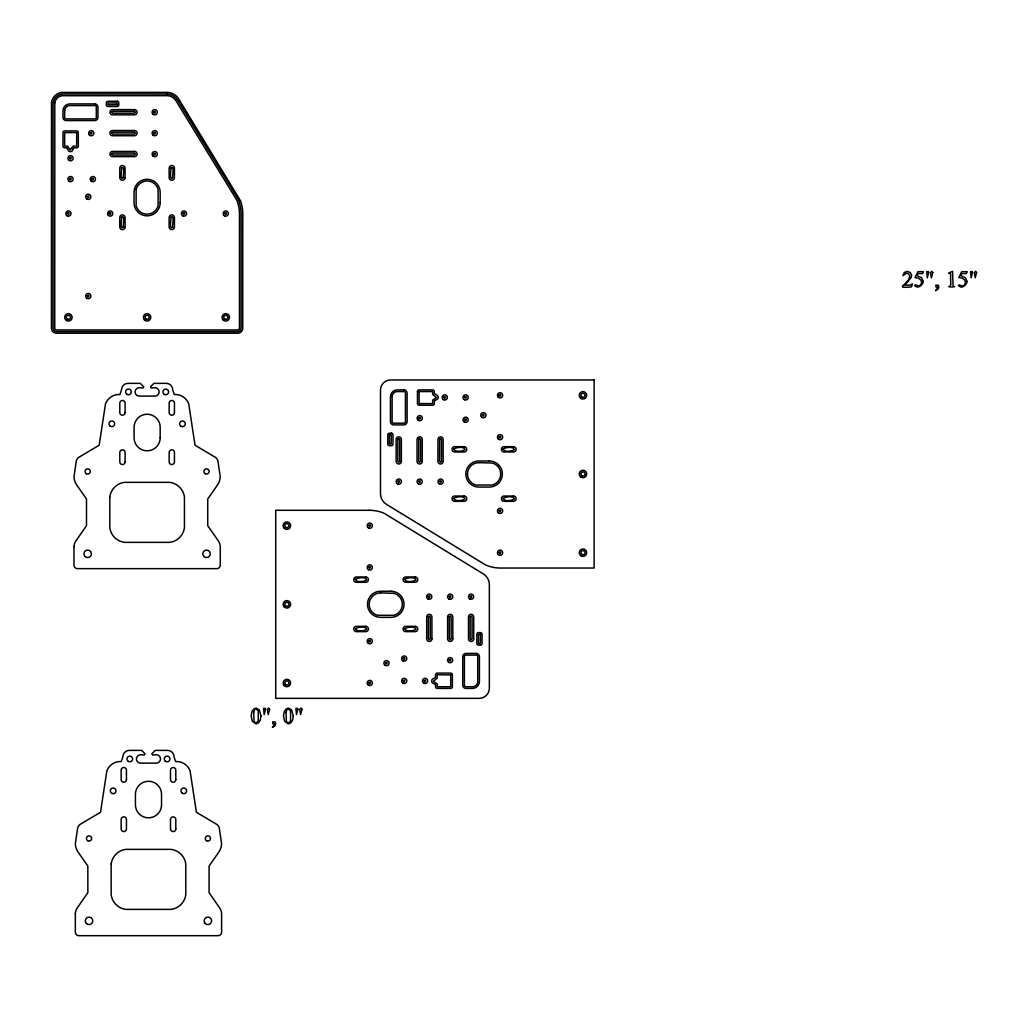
<?xml version="1.0" encoding="UTF-8"?>
<svg xmlns="http://www.w3.org/2000/svg" width="1028" height="1028" viewBox="0 0 1028 1028"><rect width="100%" height="100%" fill="white"/><g stroke="black" fill="none" stroke-linecap="round" stroke-linejoin="round"><path stroke-width="1.5" d="M73.99 546.575L73.977 565.143A3.508 3.508 0 0 0 77.485 568.651L216.741 568.651A3.508 3.508 0 0 0 220.262 565.143L220.262 546.575A11.282 11.282 0 0 0 217.885 540.253L207.733 525.693L207.733 499.004L217.435 485.075A15.754 15.754 0 0 0 220.249 476.863L218.013 461.521A6.142 6.142 0 0 0 215.443 457.37L195.024 445.227L188.741 403.901A14.315 14.315 0 0 0 175.3 394.508L174.272 394.508L172.704 389.792A6.438 6.438 0 0 0 166.279 383.367L153.904 383.367L150.512 386.785L151.219 387.993L154.945 387.736A4.176 4.176 0 0 1 159.122 391.925A4.176 4.176 0 0 1 154.945 396.101L139.281 396.101A4.176 4.176 0 0 1 135.105 391.925A4.176 4.176 0 0 1 139.281 387.736L143.008 387.993L143.714 386.785L140.322 383.367L127.96 383.367A6.438 6.438 0 0 0 121.522 389.792L119.955 394.508L118.927 394.508A14.315 14.315 0 0 0 105.486 403.901L99.176 445.227L78.758 457.37A6.142 6.142 0 0 0 76.2 461.521L73.977 476.863A15.754 15.754 0 0 0 76.792 485.075L86.493 499.004L86.506 525.693L76.355 540.253A11.282 11.282 0 0 0 73.99 546.575M75.34 913.596L75.327 932.165A3.508 3.508 0 0 0 78.835 935.673L218.09 935.673A3.508 3.508 0 0 0 221.611 932.165L221.611 913.596A11.282 11.282 0 0 0 219.234 907.274L209.095 892.715L209.082 866.039L218.784 852.109A15.754 15.754 0 0 0 221.598 843.898L219.362 828.542A6.142 6.142 0 0 0 216.792 824.392L196.387 812.261L190.09 770.923A14.315 14.315 0 0 0 176.662 761.53L175.621 761.53L174.053 756.826A6.438 6.438 0 0 0 167.628 750.389L155.254 750.389L151.861 753.807L152.568 755.027L156.295 754.77A4.176 4.176 0 0 1 160.484 758.947A4.176 4.176 0 0 1 156.295 763.123L140.63 763.123A4.176 4.176 0 0 1 136.454 758.947A4.176 4.176 0 0 1 140.63 754.77L144.357 755.027L145.064 753.807L141.671 750.389L129.31 750.389A6.438 6.438 0 0 0 122.872 756.826L121.304 761.53L120.276 761.53A14.315 14.315 0 0 0 106.835 770.923L100.526 812.261L80.107 824.392A6.142 6.142 0 0 0 77.55 828.542L75.327 843.898A15.754 15.754 0 0 0 78.141 852.109L87.843 866.039L87.855 892.715L77.704 907.274A11.282 11.282 0 0 0 75.34 913.596M389.445 434.883L389.445 444.019L391.167 444.07L391.347 434.895L389.471 434.87M417.471 391.385L417.445 403.503A1.748 1.748 0 0 0 418.743 405.186L432.582 405.25A1.748 1.748 0 0 0 434.317 403.503L434.317 400.92L437.44 399.147A2.609 2.609 0 0 0 437.427 395.446L434.317 393.673L434.304 391.385A1.748 1.748 0 0 0 432.801 389.882L418.961 389.882A1.748 1.748 0 0 0 417.471 391.385M452.397 674.818L452.384 686.935A1.748 1.748 0 0 1 450.881 688.439L437.041 688.439A1.748 1.748 0 0 1 435.538 686.935L435.538 684.648L432.415 682.875A2.609 2.609 0 0 1 432.415 679.187L435.525 677.401L435.525 674.818A1.748 1.748 0 0 1 437.273 673.083L451.112 673.134A1.748 1.748 0 0 1 452.397 674.818M480.41 634.302L480.397 643.438L478.534 643.451L478.508 634.289L480.41 634.302M419.128 391.565L419.141 403.567L432.634 403.567L432.659 400.123L436.489 397.54L432.659 394.469L432.634 391.552L419.128 391.565M450.739 674.933L450.727 686.755L437.221 686.768L437.196 683.851L433.353 681.268L437.183 678.197L437.221 674.754L450.739 674.933M51.503 102.543L51.439 328.78A5.179 5.179 0 0 0 55.897 333.226L238.29 333.226A5.179 5.179 0 0 0 242.749 328.78L242.788 213.85A39.321 39.321 0 0 0 240.616 200.987L178.204 98.11A14.212 14.212 0 0 0 167.975 92.366L61.616 92.417A11.758 11.758 0 0 0 51.503 102.543M54.792 102.98L54.741 328.343A1.85 1.85 0 0 0 56.334 329.937L237.853 329.937A1.85 1.85 0 0 0 239.447 328.343L239.473 213.901A35.864 35.864 0 0 0 236.658 199.933L175.531 100.076A10.897 10.897 0 0 0 167.692 95.681L62.053 95.72A8.43 8.43 0 0 0 54.792 102.98M64.687 110.163L64.661 117.526A1.619 1.619 0 0 0 66.049 118.914L94.91 118.914A1.619 1.619 0 0 0 96.298 117.526L96.298 106.963A1.619 1.619 0 0 0 94.91 105.576L69.236 105.614A5.281 5.281 0 0 0 64.687 110.163M109.803 496.974L109.803 527.724A16.988 16.988 0 0 0 124.427 542.36L169.8 542.36A16.988 16.988 0 0 0 184.436 527.724L184.436 496.974A16.988 16.988 0 0 0 169.8 482.35L124.427 482.35A16.988 16.988 0 0 0 109.803 496.974M111.152 863.995L111.152 894.758A16.988 16.988 0 0 0 125.776 909.382L171.149 909.382A16.988 16.988 0 0 0 185.785 894.758L185.785 863.995A16.988 16.988 0 0 0 171.149 849.372L125.776 849.372A16.988 16.988 0 0 0 111.152 863.995M392.131 396.14L392.105 421.814A1.619 1.619 0 0 0 393.493 423.202L404.043 423.202A1.619 1.619 0 0 0 405.43 421.814L405.43 392.953A1.619 1.619 0 0 0 404.043 391.565L396.679 391.591A5.281 5.281 0 0 0 392.131 396.14M464.412 656.506L464.412 685.368A1.619 1.619 0 0 0 465.8 686.755L473.163 686.73A5.281 5.281 0 0 0 477.712 682.181L477.75 656.506A1.619 1.619 0 0 0 476.362 655.119L465.8 655.119A1.619 1.619 0 0 0 464.412 656.506M253.633 712.43L254.109 721.489L256.023 723.159L258.259 720.795L258.234 711.016L256.088 708.819L254.726 709.5L253.633 712.43M285.964 712.43L286.439 721.489L288.354 723.159L290.59 720.795L290.564 711.016L288.418 708.819L287.056 709.5L285.964 712.43M950.707 284.178L950.142 286.259C944.514 287.12 958.674 287.146 953.097 286.259L952.558 271.341L948.484 273.152L950.592 273.846L950.707 284.178M269.644 709.243L268.244 714.588L267.37 709.397L268.514 708.048L269.644 709.243M301.975 709.243L300.587 714.588L299.713 709.397L300.857 708.048L301.975 709.243M932.781 272.51L931.394 277.856L930.52 272.664L931.664 271.315L932.781 272.51M976.6 272.51L975.212 277.856L974.338 272.664L975.482 271.315L976.6 272.51M69.596 157.991C70.752 161.576 72.384 155.459 69.596 157.991M71.42 148.392L70.148 149.972L67.565 146.13L64.648 146.105L64.661 132.612L76.663 132.625L76.663 146.105L73.219 146.143L71.42 148.392M73.001 149.06L72.243 150.91A2.609 2.609 0 0 1 68.542 150.91L66.769 147.788L64.481 147.788A1.748 1.748 0 0 1 62.978 146.284L62.978 132.445A1.748 1.748 0 0 1 64.481 130.941L76.599 130.929A1.748 1.748 0 0 1 78.282 132.226L78.334 146.053A1.748 1.748 0 0 1 76.599 147.801L74.016 147.801L73.001 149.06M69.596 178.885C70.752 182.47 72.384 176.353 69.596 178.885M67.514 213.31C68.658 216.895 70.302 210.779 67.514 213.31M90.361 132.959C91.505 136.544 93.15 130.427 90.361 132.959M87.354 196.579C88.511 200.164 90.143 194.061 87.354 196.579M91.942 178.885C93.085 182.47 94.73 176.353 91.942 178.885M87.354 295.82C88.511 299.405 90.143 293.288 87.354 295.82M111.641 111.988L112.656 113.183L134.385 113.183L135.426 112.232L134.385 111.281L112.656 111.281L111.641 111.988M111.641 132.882L112.656 134.077L134.385 134.077L135.426 133.126L134.385 132.175L112.656 132.175L111.641 132.882M111.641 153.776L112.656 154.971L134.385 154.971L135.426 154.02L134.385 153.069L112.656 153.069L111.641 153.776M109.289 213.31C110.446 216.895 112.078 210.779 109.289 213.31M121.484 167.937C122.242 169.029 119.197 180.941 123.373 177.844C122.615 176.752 125.66 164.827 121.484 167.937M121.484 217.281C122.242 218.386 119.197 230.298 123.373 227.188C122.615 226.096 125.66 214.184 121.484 217.281M136.12 189.396L136.12 205.741A11.385 11.385 0 0 0 158.106 205.741L158.106 189.396A11.385 11.385 0 0 0 136.12 189.396M153.802 112.026C154.945 115.611 156.59 109.495 153.802 112.026M153.802 132.92C154.945 136.506 156.59 130.389 153.802 132.92M153.802 153.853C154.945 157.438 156.59 151.322 153.802 153.853M170.828 167.937C171.599 169.029 168.541 180.941 172.73 177.844C171.959 176.752 175.017 164.827 170.828 167.937M170.828 217.281C171.599 218.386 168.541 230.298 172.73 227.188C171.959 226.096 175.017 214.184 170.828 217.281M183.087 213.31C184.23 216.895 185.875 210.779 183.087 213.31M224.862 213.31C226.019 216.895 227.651 210.779 224.862 213.31M355.444 579.381C356.343 582.837 364.619 581.655 366.739 579.895C365.827 576.438 357.551 577.62 355.444 579.381M368.872 525.398C370.016 528.983 371.661 522.866 368.872 525.398M355.444 628.738C356.343 632.181 364.619 631.012 366.739 629.239C365.827 625.795 357.551 626.964 355.444 628.738M368.872 567.186C370.016 570.771 371.661 564.655 368.872 567.186M368.872 640.971C370.016 644.556 371.661 638.439 368.872 640.971M397.849 439.213L397.797 461.289L398.761 462.33L399.712 461.289L399.712 439.573L399.005 438.545L397.849 439.213M368.872 682.759C370.016 686.344 371.661 680.228 368.872 682.759M397.875 481.374C399.031 484.959 400.663 478.842 397.875 481.374M385.59 662.906C386.746 666.491 388.378 660.387 385.59 662.906M418.82 417.933C419.964 421.519 421.608 415.402 418.82 417.933M418.743 439.213L418.692 461.289L419.642 462.33L420.606 461.289L420.606 439.573L419.887 438.545L418.743 439.213M404.788 579.381C405.7 582.837 413.976 581.655 416.083 579.895C415.183 576.438 406.908 577.62 404.788 579.381M418.769 481.374C419.925 484.959 421.557 478.842 418.769 481.374M404.788 628.738C405.7 632.181 413.976 631.012 416.083 629.239C415.183 625.795 406.908 626.964 404.788 628.738M403.297 658.331C404.441 661.916 406.086 655.8 403.297 658.331M403.297 680.664C404.441 684.25 406.086 678.133 403.297 680.664M443.852 397.168C444.995 400.753 446.64 394.636 443.852 397.168M439.637 439.213L439.586 461.289L440.537 462.33L441.487 461.289L441.487 439.56L440.781 438.545L439.637 439.213M439.714 481.374C440.871 484.959 442.503 478.842 439.714 481.374M428.316 596.471C429.473 600.056 431.105 593.94 428.316 596.471M428.406 616.684L428.355 638.761L429.306 639.801L430.257 638.761L430.257 617.044L429.55 616.016L428.406 616.684M453.759 449.082C454.672 452.526 462.947 451.356 465.054 449.583C464.155 446.139 455.879 447.321 453.759 449.082M424.191 680.664C425.335 684.25 426.98 678.133 424.191 680.664M464.733 397.168C465.89 400.753 467.522 394.636 464.733 397.168M453.759 498.426C454.672 501.882 462.947 500.7 465.054 498.94C464.155 495.496 455.879 496.665 453.759 498.426M464.733 419.514C465.89 423.099 467.522 416.982 464.733 419.514M449.262 596.471C450.418 600.056 452.05 593.94 449.262 596.471M449.287 616.684L449.249 638.761L450.2 639.801L451.151 638.761L451.151 617.044L450.444 616.016L449.287 616.684M449.21 659.912C450.367 663.497 451.999 657.38 449.21 659.912M482.44 414.926C483.597 418.512 485.229 412.395 482.44 414.926M470.156 596.471C471.299 600.056 472.944 593.94 470.156 596.471M499.158 395.073C500.315 398.658 501.947 392.542 499.158 395.073M470.181 616.684L470.143 638.761L471.094 639.801L472.045 638.761L472.045 617.044L471.338 616.016L470.181 616.684M499.158 436.861C500.315 440.447 501.947 434.33 499.158 436.861M503.116 449.082C504.016 452.526 512.291 451.356 514.411 449.583C513.499 446.139 505.223 447.321 503.116 449.082M499.158 510.646C500.315 514.244 501.947 508.128 499.158 510.646M503.116 498.426C504.016 501.882 512.291 500.7 514.411 498.94C513.499 495.496 505.223 496.665 503.116 498.426M499.158 552.434C500.315 556.019 501.947 549.903 499.158 552.434M265.52 709.256L264.145 714.588L263.579 708.369L265.198 708.369L265.52 709.256M297.863 709.256L296.475 714.588L295.91 708.369L297.529 708.369L297.863 709.256M928.669 272.523L927.295 277.856L926.729 271.636L928.348 271.636L928.669 272.523M972.488 272.523L971.1 277.856L970.535 271.636L972.167 271.636L972.488 272.523M260.971 715.848L260.212 720.345L258.272 723.031L255.985 723.866L252.361 721.296L251.14 716.079L251.924 711.607L254.006 708.806L256.101 708.074L259.236 709.86L260.971 715.848M293.301 715.848L292.543 720.345L290.603 723.031L288.315 723.866L284.692 721.296L283.471 716.079L284.255 711.607L286.349 708.806L288.431 708.074L291.566 709.86L293.301 715.848M117.166 104.65L107.991 104.817L107.953 102.954L117.115 102.916L117.166 104.65M923.183 281.402L922.694 283.612L919.816 286.516L917.169 287.133L914.56 285.643L915.473 284.846L918.428 285.977L920.728 284.987L921.718 282.559L920.831 279.989L918.389 278.151L915.061 277.56L917.978 271.662L923.427 271.662L922.553 273.564L917.978 273.564L916.976 275.607L921.692 277.817L923.183 281.402M966.988 281.402L966.5 283.612L963.634 286.516L960.987 287.133L958.366 285.643L959.278 284.846L962.234 285.977L964.547 284.987L965.536 282.559L964.649 279.989L962.208 278.151L958.88 277.56L961.784 271.662L967.245 271.662L966.359 273.564L961.784 273.564L960.794 275.607L965.498 277.817L966.988 281.402M911.579 275.337L911.039 277.637L904.858 285.167L910.525 285.077L912.504 283.934L911.438 286.863C892.728 288.752 908.906 284.602 909.664 276.365L908.778 273.988L906.657 273.062L902.905 275.632L904.344 272.459L907.249 271.341L910.333 272.536L911.579 275.337M274.823 724.046L272.394 727.413L274.939 725.858L275.735 723.712L275.157 721.99L272.818 721.746L272.728 723.583L274.823 724.046M937.973 287.313L935.544 290.68L938.089 289.112L938.885 286.966L938.307 285.257L935.968 285.013L935.865 286.851L937.973 287.313M478.984 462.626L475.925 463.024A11.385 11.385 0 0 0 475.925 485.023L492.258 485.023A11.385 11.385 0 0 0 492.258 463.024L478.984 462.626M380.643 592.899L377.584 593.31A11.385 11.385 0 0 0 377.584 615.297L393.93 615.297A11.385 11.385 0 0 0 393.93 593.31L380.643 592.899M166.754 93.985L63.158 93.985A10.1 10.1 0 0 0 53.058 104.072L53.058 328.099A3.508 3.508 0 0 0 56.579 331.62L237.609 331.62A3.508 3.508 0 0 0 241.13 328.099L241.13 213.875A37.651 37.651 0 0 0 238.149 199.201L177.471 99.973A12.554 12.554 0 0 0 166.754 93.985M117.308 101.258L107.799 101.258A1.748 1.748 0 0 0 106.295 102.761L106.295 104.972A1.748 1.748 0 0 0 107.799 106.475L117.076 106.488A1.748 1.748 0 0 0 118.824 104.753L118.798 102.761A1.748 1.748 0 0 0 117.308 101.258M94.704 103.905L69.93 103.905A6.952 6.952 0 0 0 62.978 110.844L62.978 117.308A3.277 3.277 0 0 0 66.255 120.584L94.704 120.584A3.277 3.277 0 0 0 97.981 117.308L97.981 107.182A3.277 3.277 0 0 0 94.704 103.905M134.488 109.623L112.553 109.623A2.609 2.609 0 0 0 109.945 112.232A2.609 2.609 0 0 0 112.553 114.84L134.488 114.84A2.609 2.609 0 0 0 137.097 112.232A2.609 2.609 0 0 0 134.488 109.623M134.488 130.517L112.553 130.517A2.609 2.609 0 0 0 109.945 133.126A2.609 2.609 0 0 0 112.553 135.735L134.488 135.735A2.609 2.609 0 0 0 137.097 133.126A2.609 2.609 0 0 0 134.488 130.517M134.488 151.412L112.553 151.412A2.609 2.609 0 0 0 109.945 154.02A2.609 2.609 0 0 0 112.553 156.629L134.488 156.629A2.609 2.609 0 0 0 137.097 154.02A2.609 2.609 0 0 0 134.488 151.412M594.12 379.962L390.601 379.962A10.1 10.1 0 0 0 380.501 390.062L380.501 493.671A12.554 12.554 0 0 0 386.502 504.375L485.717 565.053A37.651 37.651 0 0 0 500.392 568.034L594.12 568.034L594.12 379.962M403.837 389.882L397.373 389.882A6.952 6.952 0 0 0 390.422 396.834L390.422 421.608A3.277 3.277 0 0 0 393.698 424.885L403.837 424.885A3.277 3.277 0 0 0 407.114 421.608L407.114 393.159A3.277 3.277 0 0 0 403.837 389.882M391.501 433.199L389.291 433.199A1.748 1.748 0 0 0 387.787 434.703L387.787 444.212A1.748 1.748 0 0 0 389.291 445.715L391.27 445.728A1.748 1.748 0 0 0 393.017 443.98L393.004 434.703A1.748 1.748 0 0 0 391.501 433.199M464.116 446.679L454.71 446.679A2.647 2.647 0 0 0 452.05 449.339A2.647 2.647 0 0 0 454.71 451.986L464.116 451.986A2.647 2.647 0 0 0 466.763 449.339A2.647 2.647 0 0 0 464.116 446.679M513.46 446.679L504.054 446.679A2.647 2.647 0 0 0 501.407 449.339A2.647 2.647 0 0 0 504.054 451.986L513.46 451.986A2.647 2.647 0 0 0 516.12 449.339A2.647 2.647 0 0 0 513.46 446.679M489.315 460.968L478.868 460.968A13.056 13.056 0 0 0 465.812 474.024A13.056 13.056 0 0 0 478.868 487.079L489.315 487.079A13.056 13.056 0 0 0 502.371 474.024A13.056 13.056 0 0 0 489.315 460.968M464.116 496.036L454.71 496.036A2.647 2.647 0 0 0 452.05 498.683A2.647 2.647 0 0 0 454.71 501.343L464.116 501.343A2.647 2.647 0 0 0 466.763 498.683A2.647 2.647 0 0 0 464.116 496.036M513.46 496.036L504.054 496.036A2.647 2.647 0 0 0 501.407 498.683A2.647 2.647 0 0 0 504.054 501.343L513.46 501.343A2.647 2.647 0 0 0 516.12 498.683A2.647 2.647 0 0 0 513.46 496.036M369.45 510.286L275.722 510.286L275.722 698.359L479.254 698.359A10.1 10.1 0 0 0 489.354 688.259L489.354 584.662A12.554 12.554 0 0 0 483.353 573.945L384.138 513.268A37.651 37.651 0 0 0 369.45 510.286M365.788 576.978L356.382 576.978A2.647 2.647 0 0 0 353.735 579.638A2.647 2.647 0 0 0 356.382 582.285L365.788 582.285A2.647 2.647 0 0 0 368.448 579.638A2.647 2.647 0 0 0 365.788 576.978M415.145 576.978L405.739 576.978A2.647 2.647 0 0 0 403.092 579.638A2.647 2.647 0 0 0 405.739 582.285L415.145 582.285A2.647 2.647 0 0 0 417.792 579.638A2.647 2.647 0 0 0 415.145 576.978M390.974 591.241L380.527 591.241A13.056 13.056 0 0 0 367.471 604.297A13.056 13.056 0 0 0 380.527 617.365L390.974 617.365A13.056 13.056 0 0 0 404.03 604.297A13.056 13.056 0 0 0 390.974 591.241M365.788 626.335L356.382 626.335A2.647 2.647 0 0 0 353.735 628.982A2.647 2.647 0 0 0 356.382 631.642L365.788 631.642A2.647 2.647 0 0 0 368.448 628.982A2.647 2.647 0 0 0 365.788 626.335M415.145 626.335L405.739 626.335A2.647 2.647 0 0 0 403.092 628.982A2.647 2.647 0 0 0 405.739 631.642L415.145 631.642A2.647 2.647 0 0 0 417.792 628.982A2.647 2.647 0 0 0 415.145 626.335M480.564 645.121L478.354 645.121A1.748 1.748 0 0 1 476.851 643.618L476.838 634.34A1.748 1.748 0 0 1 478.573 632.593L480.564 632.618A1.748 1.748 0 0 1 482.068 634.109L482.068 643.618A1.748 1.748 0 0 1 480.564 645.121M476.144 653.435L466.018 653.435A3.277 3.277 0 0 0 462.741 656.712L462.741 685.162A3.277 3.277 0 0 0 466.018 688.439L472.482 688.439A6.952 6.952 0 0 0 479.421 681.487L479.421 656.712A3.277 3.277 0 0 0 476.144 653.435M473.702 638.863L473.702 616.928A2.609 2.609 0 0 0 471.094 614.32A2.609 2.609 0 0 0 468.485 616.928L468.485 638.863A2.609 2.609 0 0 0 471.094 641.472A2.609 2.609 0 0 0 473.702 638.863M452.808 638.863L452.808 616.928A2.609 2.609 0 0 0 450.2 614.32A2.609 2.609 0 0 0 447.591 616.928L447.591 638.863A2.609 2.609 0 0 0 450.2 641.472A2.609 2.609 0 0 0 452.808 638.863M443.158 461.392L443.158 439.457A2.609 2.609 0 0 0 440.537 436.849A2.609 2.609 0 0 0 437.928 439.457L437.928 461.392A2.609 2.609 0 0 0 440.537 464.001A2.609 2.609 0 0 0 443.158 461.392M431.914 638.863L431.914 616.928A2.609 2.609 0 0 0 429.306 614.32A2.609 2.609 0 0 0 426.697 616.928L426.697 638.863A2.609 2.609 0 0 0 429.306 641.472A2.609 2.609 0 0 0 431.914 638.863M422.264 461.392L422.264 439.457A2.609 2.609 0 0 0 419.642 436.849A2.609 2.609 0 0 0 417.034 439.457L417.034 461.392A2.609 2.609 0 0 0 419.642 464.001A2.609 2.609 0 0 0 422.264 461.392M401.37 461.392L401.37 439.457A2.609 2.609 0 0 0 398.761 436.849A2.609 2.609 0 0 0 396.14 439.457L396.14 461.392A2.609 2.609 0 0 0 398.761 464.001A2.609 2.609 0 0 0 401.37 461.392M175.801 779.558L175.801 770.165A2.647 2.647 0 0 0 173.154 767.505A2.647 2.647 0 0 0 170.494 770.165L170.494 779.558A2.647 2.647 0 0 0 173.154 782.218A2.647 2.647 0 0 0 175.801 779.558M175.801 828.915L175.801 819.509A2.647 2.647 0 0 0 173.154 816.862A2.647 2.647 0 0 0 170.494 819.509L170.494 828.915A2.647 2.647 0 0 0 173.154 831.562A2.647 2.647 0 0 0 175.801 828.915M174.439 177.587L174.439 168.194A2.647 2.647 0 0 0 171.779 165.534A2.647 2.647 0 0 0 169.132 168.194L169.132 177.587A2.647 2.647 0 0 0 171.779 180.247A2.647 2.647 0 0 0 174.439 177.587M174.439 226.944L174.439 217.538A2.647 2.647 0 0 0 171.779 214.891A2.647 2.647 0 0 0 169.132 217.538L169.132 226.944A2.647 2.647 0 0 0 171.779 229.591A2.647 2.647 0 0 0 174.439 226.944M174.452 412.536L174.452 403.13A2.647 2.647 0 0 0 171.804 400.483A2.647 2.647 0 0 0 169.145 403.13L169.145 412.536A2.647 2.647 0 0 0 171.804 415.196A2.647 2.647 0 0 0 174.452 412.536M174.452 461.893L174.452 452.487A2.647 2.647 0 0 0 171.804 449.827A2.647 2.647 0 0 0 169.145 452.487L169.145 461.893A2.647 2.647 0 0 0 171.804 464.54A2.647 2.647 0 0 0 174.452 461.893M161.537 804.77L161.537 794.323A13.056 13.056 0 0 0 148.482 781.267A13.056 13.056 0 0 0 135.426 794.323L135.426 804.77A13.056 13.056 0 0 0 148.482 817.825A13.056 13.056 0 0 0 161.537 804.77M160.175 202.799L160.175 192.352A13.056 13.056 0 0 0 147.12 179.296A13.056 13.056 0 0 0 134.051 192.352L134.051 202.799A13.056 13.056 0 0 0 147.12 215.854A13.056 13.056 0 0 0 160.175 202.799M160.188 437.748L160.188 427.301A13.056 13.056 0 0 0 147.132 414.245A13.056 13.056 0 0 0 134.077 427.301L134.077 437.748A13.056 13.056 0 0 0 147.132 450.804A13.056 13.056 0 0 0 160.188 437.748M126.457 779.558L126.457 770.165A2.647 2.647 0 0 0 123.797 767.505A2.647 2.647 0 0 0 121.15 770.165L121.15 779.558A2.647 2.647 0 0 0 123.797 782.218A2.647 2.647 0 0 0 126.457 779.558M126.457 828.915L126.457 819.509A2.647 2.647 0 0 0 123.797 816.862A2.647 2.647 0 0 0 121.15 819.509L121.15 828.915A2.647 2.647 0 0 0 123.797 831.562A2.647 2.647 0 0 0 126.457 828.915M125.082 177.587L125.082 168.194A2.647 2.647 0 0 0 122.435 165.534A2.647 2.647 0 0 0 119.775 168.194L119.775 177.587A2.647 2.647 0 0 0 122.435 180.247A2.647 2.647 0 0 0 125.082 177.587M125.082 226.944L125.082 217.538A2.647 2.647 0 0 0 122.435 214.891A2.647 2.647 0 0 0 119.775 217.538L119.775 226.944A2.647 2.647 0 0 0 122.435 229.591A2.647 2.647 0 0 0 125.082 226.944M125.108 412.536L125.108 403.13A2.647 2.647 0 0 0 122.448 400.483A2.647 2.647 0 0 0 119.801 403.13L119.801 412.536A2.647 2.647 0 0 0 122.448 415.196A2.647 2.647 0 0 0 125.108 412.536M125.108 461.893L125.108 452.487A2.647 2.647 0 0 0 122.448 449.827A2.647 2.647 0 0 0 119.801 452.487L119.801 461.893A2.647 2.647 0 0 0 122.448 464.54A2.647 2.647 0 0 0 125.108 461.893M203.904 556.456A3.726 3.726 0 0 0 210.149 554.786A3.726 3.726 0 0 0 205.574 550.224A3.726 3.726 0 0 0 203.904 556.456M109.816 425.836A2.84 2.84 0 0 0 114.558 424.564A2.84 2.84 0 0 0 111.088 421.094A2.84 2.84 0 0 0 109.816 425.836M205.227 473.702A2.609 2.609 0 0 0 209.147 471.441A2.609 2.609 0 0 0 205.227 469.179A2.609 2.609 0 0 0 205.227 473.702M85.054 556.456A3.726 3.726 0 0 0 91.286 554.786A3.726 3.726 0 0 0 86.725 550.224A3.726 3.726 0 0 0 85.054 556.456M86.391 473.702A2.609 2.609 0 0 0 90.31 471.441A2.609 2.609 0 0 0 86.391 469.179A2.609 2.609 0 0 0 86.391 473.702M181.031 426.286A2.84 2.84 0 0 0 185.284 423.832A2.84 2.84 0 0 0 181.031 421.377A2.84 2.84 0 0 0 181.031 426.286M127.035 394.379A2.84 2.84 0 0 0 131.301 391.925A2.84 2.84 0 0 0 127.035 389.458A2.84 2.84 0 0 0 127.035 394.379M163.76 393.93A2.84 2.84 0 0 0 168.515 392.657A2.84 2.84 0 0 0 165.033 389.175A2.84 2.84 0 0 0 163.76 393.93M481.502 417.021A2.609 2.609 0 0 0 485.871 415.839A2.609 2.609 0 0 0 482.672 412.652A2.609 2.609 0 0 0 481.502 417.021M581.938 554.465A2.056 2.056 0 0 0 585.022 552.678A2.056 2.056 0 0 0 581.938 550.905A2.056 2.056 0 0 0 581.938 554.465M581.938 475.784A2.056 2.056 0 0 0 585.022 473.998A2.056 2.056 0 0 0 581.938 472.225A2.056 2.056 0 0 0 581.938 475.784M498.22 554.529A2.609 2.609 0 0 0 502.589 553.36A2.609 2.609 0 0 0 499.39 550.16A2.609 2.609 0 0 0 498.22 554.529M581.103 398.556A3.726 3.726 0 0 0 586.692 395.317A3.726 3.726 0 0 0 581.103 392.092A3.726 3.726 0 0 0 581.103 398.556M581.938 397.104A2.056 2.056 0 0 0 585.022 395.317A2.056 2.056 0 0 0 581.938 393.544A2.056 2.056 0 0 0 581.938 397.104M418.37 483.88A2.609 2.609 0 0 0 422.29 481.618A2.609 2.609 0 0 0 418.37 479.356A2.609 2.609 0 0 0 418.37 483.88M439.316 483.88A2.609 2.609 0 0 0 443.235 481.618A2.609 2.609 0 0 0 439.316 479.356A2.609 2.609 0 0 0 439.316 483.88M498.22 438.956A2.609 2.609 0 0 0 502.589 437.787A2.609 2.609 0 0 0 499.39 434.587A2.609 2.609 0 0 0 498.22 438.956M581.103 555.904A3.726 3.726 0 0 0 586.692 552.678A3.726 3.726 0 0 0 581.103 549.453A3.726 3.726 0 0 0 581.103 555.904M581.103 477.223A3.726 3.726 0 0 0 586.692 473.998A3.726 3.726 0 0 0 581.103 470.773A3.726 3.726 0 0 0 581.103 477.223M418.422 420.439A2.609 2.609 0 0 0 422.341 418.178A2.609 2.609 0 0 0 418.422 415.916A2.609 2.609 0 0 0 418.422 420.439M464.335 422.02A2.609 2.609 0 0 0 468.254 419.758A2.609 2.609 0 0 0 464.335 417.496A2.609 2.609 0 0 0 464.335 422.02M464.335 399.674A2.609 2.609 0 0 0 468.254 397.412A2.609 2.609 0 0 0 464.335 395.15A2.609 2.609 0 0 0 464.335 399.674M397.476 483.88A2.609 2.609 0 0 0 401.395 481.618A2.609 2.609 0 0 0 397.476 479.356A2.609 2.609 0 0 0 397.476 483.88M443.454 399.674A2.609 2.609 0 0 0 447.36 397.412A2.609 2.609 0 0 0 443.454 395.15A2.609 2.609 0 0 0 443.454 399.674M498.22 512.741A2.609 2.609 0 0 0 502.589 511.571A2.609 2.609 0 0 0 499.39 508.372A2.609 2.609 0 0 0 498.22 512.741M498.22 397.168A2.609 2.609 0 0 0 502.589 395.998A2.609 2.609 0 0 0 499.39 392.799A2.609 2.609 0 0 0 498.22 397.168M285.424 605.775A2.056 2.056 0 0 0 288.868 604.849A2.056 2.056 0 0 0 286.349 602.344A2.056 2.056 0 0 0 285.424 605.775M448.863 598.964A2.609 2.609 0 0 0 452.783 596.703A2.609 2.609 0 0 0 448.863 594.441A2.609 2.609 0 0 0 448.863 598.964M368.474 527.904A2.609 2.609 0 0 0 372.393 525.642A2.609 2.609 0 0 0 368.474 523.38A2.609 2.609 0 0 0 368.474 527.904M368.474 643.477A2.609 2.609 0 0 0 372.393 641.215A2.609 2.609 0 0 0 368.474 638.953A2.609 2.609 0 0 0 368.474 643.477M427.918 598.964A2.609 2.609 0 0 0 431.837 596.703A2.609 2.609 0 0 0 427.918 594.441A2.609 2.609 0 0 0 427.918 598.964M284.242 528.276A3.726 3.726 0 0 0 290.474 526.606A3.726 3.726 0 0 0 285.912 522.044A3.726 3.726 0 0 0 284.242 528.276M284.242 606.957A3.726 3.726 0 0 0 290.474 605.286A3.726 3.726 0 0 0 285.912 600.725A3.726 3.726 0 0 0 284.242 606.957M284.242 685.637A3.726 3.726 0 0 0 290.474 683.967A3.726 3.726 0 0 0 285.912 679.405A3.726 3.726 0 0 0 284.242 685.637M448.812 662.417A2.609 2.609 0 0 0 452.731 660.156A2.609 2.609 0 0 0 448.812 657.894A2.609 2.609 0 0 0 448.812 662.417M402.899 660.824A2.609 2.609 0 0 0 406.818 658.562A2.609 2.609 0 0 0 402.899 656.301A2.609 2.609 0 0 0 402.899 660.824M402.899 683.17A2.609 2.609 0 0 0 406.818 680.909A2.609 2.609 0 0 0 402.899 678.647A2.609 2.609 0 0 0 402.899 683.17M469.757 598.964A2.609 2.609 0 0 0 473.677 596.703A2.609 2.609 0 0 0 469.757 594.441A2.609 2.609 0 0 0 469.757 598.964M423.793 683.17A2.609 2.609 0 0 0 427.712 680.909A2.609 2.609 0 0 0 423.793 678.647A2.609 2.609 0 0 0 423.793 683.17M385.192 665.412A2.609 2.609 0 0 0 389.111 663.15A2.609 2.609 0 0 0 385.192 660.888A2.609 2.609 0 0 0 385.192 665.412M368.474 569.692A2.609 2.609 0 0 0 372.393 567.43A2.609 2.609 0 0 0 368.474 565.169A2.609 2.609 0 0 0 368.474 569.692M368.474 685.265A2.609 2.609 0 0 0 372.393 683.003A2.609 2.609 0 0 0 368.474 680.742A2.609 2.609 0 0 0 368.474 685.265M285.424 684.455A2.056 2.056 0 0 0 288.868 683.53A2.056 2.056 0 0 0 286.349 681.011A2.056 2.056 0 0 0 285.424 684.455M285.848 527.428A2.056 2.056 0 0 0 288.932 525.642A2.056 2.056 0 0 0 285.848 523.869A2.056 2.056 0 0 0 285.848 527.428M206.577 840.724A2.609 2.609 0 0 0 210.496 838.462A2.609 2.609 0 0 0 206.577 836.201A2.609 2.609 0 0 0 206.577 840.724M86.403 923.491A3.726 3.726 0 0 0 92.636 921.82A3.726 3.726 0 0 0 88.074 917.246A3.726 3.726 0 0 0 86.403 923.491M87.74 840.724A2.609 2.609 0 0 0 91.659 838.462A2.609 2.609 0 0 0 87.74 836.201A2.609 2.609 0 0 0 87.74 840.724M111.756 793.308A2.84 2.84 0 0 0 116.01 790.853A2.84 2.84 0 0 0 111.756 788.399A2.84 2.84 0 0 0 111.756 793.308M182.38 793.308A2.84 2.84 0 0 0 186.633 790.853A2.84 2.84 0 0 0 182.38 788.399A2.84 2.84 0 0 0 182.38 793.308M128.384 761.401A2.84 2.84 0 0 0 132.651 758.947A2.84 2.84 0 0 0 128.384 756.492A2.84 2.84 0 0 0 128.384 761.401M165.11 760.951A2.84 2.84 0 0 0 169.864 759.679A2.84 2.84 0 0 0 166.382 756.21A2.84 2.84 0 0 0 165.11 760.951M205.253 923.491A3.726 3.726 0 0 0 211.498 921.82A3.726 3.726 0 0 0 206.924 917.246A3.726 3.726 0 0 0 205.253 923.491M86.956 298.326A2.609 2.609 0 0 0 90.875 296.064A2.609 2.609 0 0 0 86.956 293.802A2.609 2.609 0 0 0 86.956 298.326M91.004 180.967A2.609 2.609 0 0 0 95.373 179.797A2.609 2.609 0 0 0 92.173 176.598A2.609 2.609 0 0 0 91.004 180.967M152.864 155.948A2.609 2.609 0 0 0 157.233 154.778A2.609 2.609 0 0 0 154.033 151.579A2.609 2.609 0 0 0 152.864 155.948M89.423 135.053A2.609 2.609 0 0 0 93.792 133.884A2.609 2.609 0 0 0 90.593 130.684A2.609 2.609 0 0 0 89.423 135.053M68.658 180.967A2.609 2.609 0 0 0 73.027 179.797A2.609 2.609 0 0 0 69.827 176.598A2.609 2.609 0 0 0 68.658 180.967M68.658 160.085A2.609 2.609 0 0 0 73.027 158.903A2.609 2.609 0 0 0 69.827 155.716A2.609 2.609 0 0 0 68.658 160.085M86.956 199.085A2.609 2.609 0 0 0 90.875 196.823A2.609 2.609 0 0 0 86.956 194.562A2.609 2.609 0 0 0 86.956 199.085M152.864 114.108A2.609 2.609 0 0 0 157.233 112.939A2.609 2.609 0 0 0 154.033 109.739A2.609 2.609 0 0 0 152.864 114.108M152.864 135.002A2.609 2.609 0 0 0 157.233 133.833A2.609 2.609 0 0 0 154.033 130.633A2.609 2.609 0 0 0 152.864 135.002M144.46 319.978A3.726 3.726 0 0 0 150.692 318.307A3.726 3.726 0 0 0 146.13 313.746A3.726 3.726 0 0 0 144.46 319.978M146.066 319.117A2.056 2.056 0 0 0 149.15 317.344A2.056 2.056 0 0 0 146.066 315.557A2.056 2.056 0 0 0 146.066 319.117M108.351 215.392A2.609 2.609 0 0 0 112.72 214.222A2.609 2.609 0 0 0 109.521 211.023A2.609 2.609 0 0 0 108.351 215.392M67.116 215.816A2.609 2.609 0 0 0 71.022 213.554A2.609 2.609 0 0 0 67.116 211.293A2.609 2.609 0 0 0 67.116 215.816M182.688 215.816A2.609 2.609 0 0 0 186.595 213.554A2.609 2.609 0 0 0 182.688 211.293A2.609 2.609 0 0 0 182.688 215.816M223.14 319.978A3.726 3.726 0 0 0 229.372 318.307A3.726 3.726 0 0 0 224.811 313.746A3.726 3.726 0 0 0 223.14 319.978M224.464 215.816A2.609 2.609 0 0 0 228.383 213.554A2.609 2.609 0 0 0 224.464 211.293A2.609 2.609 0 0 0 224.464 215.816M66.55 320.569A3.726 3.726 0 0 0 72.14 317.344A3.726 3.726 0 0 0 66.55 314.118A3.726 3.726 0 0 0 66.55 320.569M224.746 319.117A2.056 2.056 0 0 0 227.831 317.344A2.056 2.056 0 0 0 224.746 315.557A2.056 2.056 0 0 0 224.746 319.117M67.385 319.117A2.056 2.056 0 0 0 70.469 317.344A2.056 2.056 0 0 0 67.385 315.557A2.056 2.056 0 0 0 67.385 319.117"/></g></svg>
